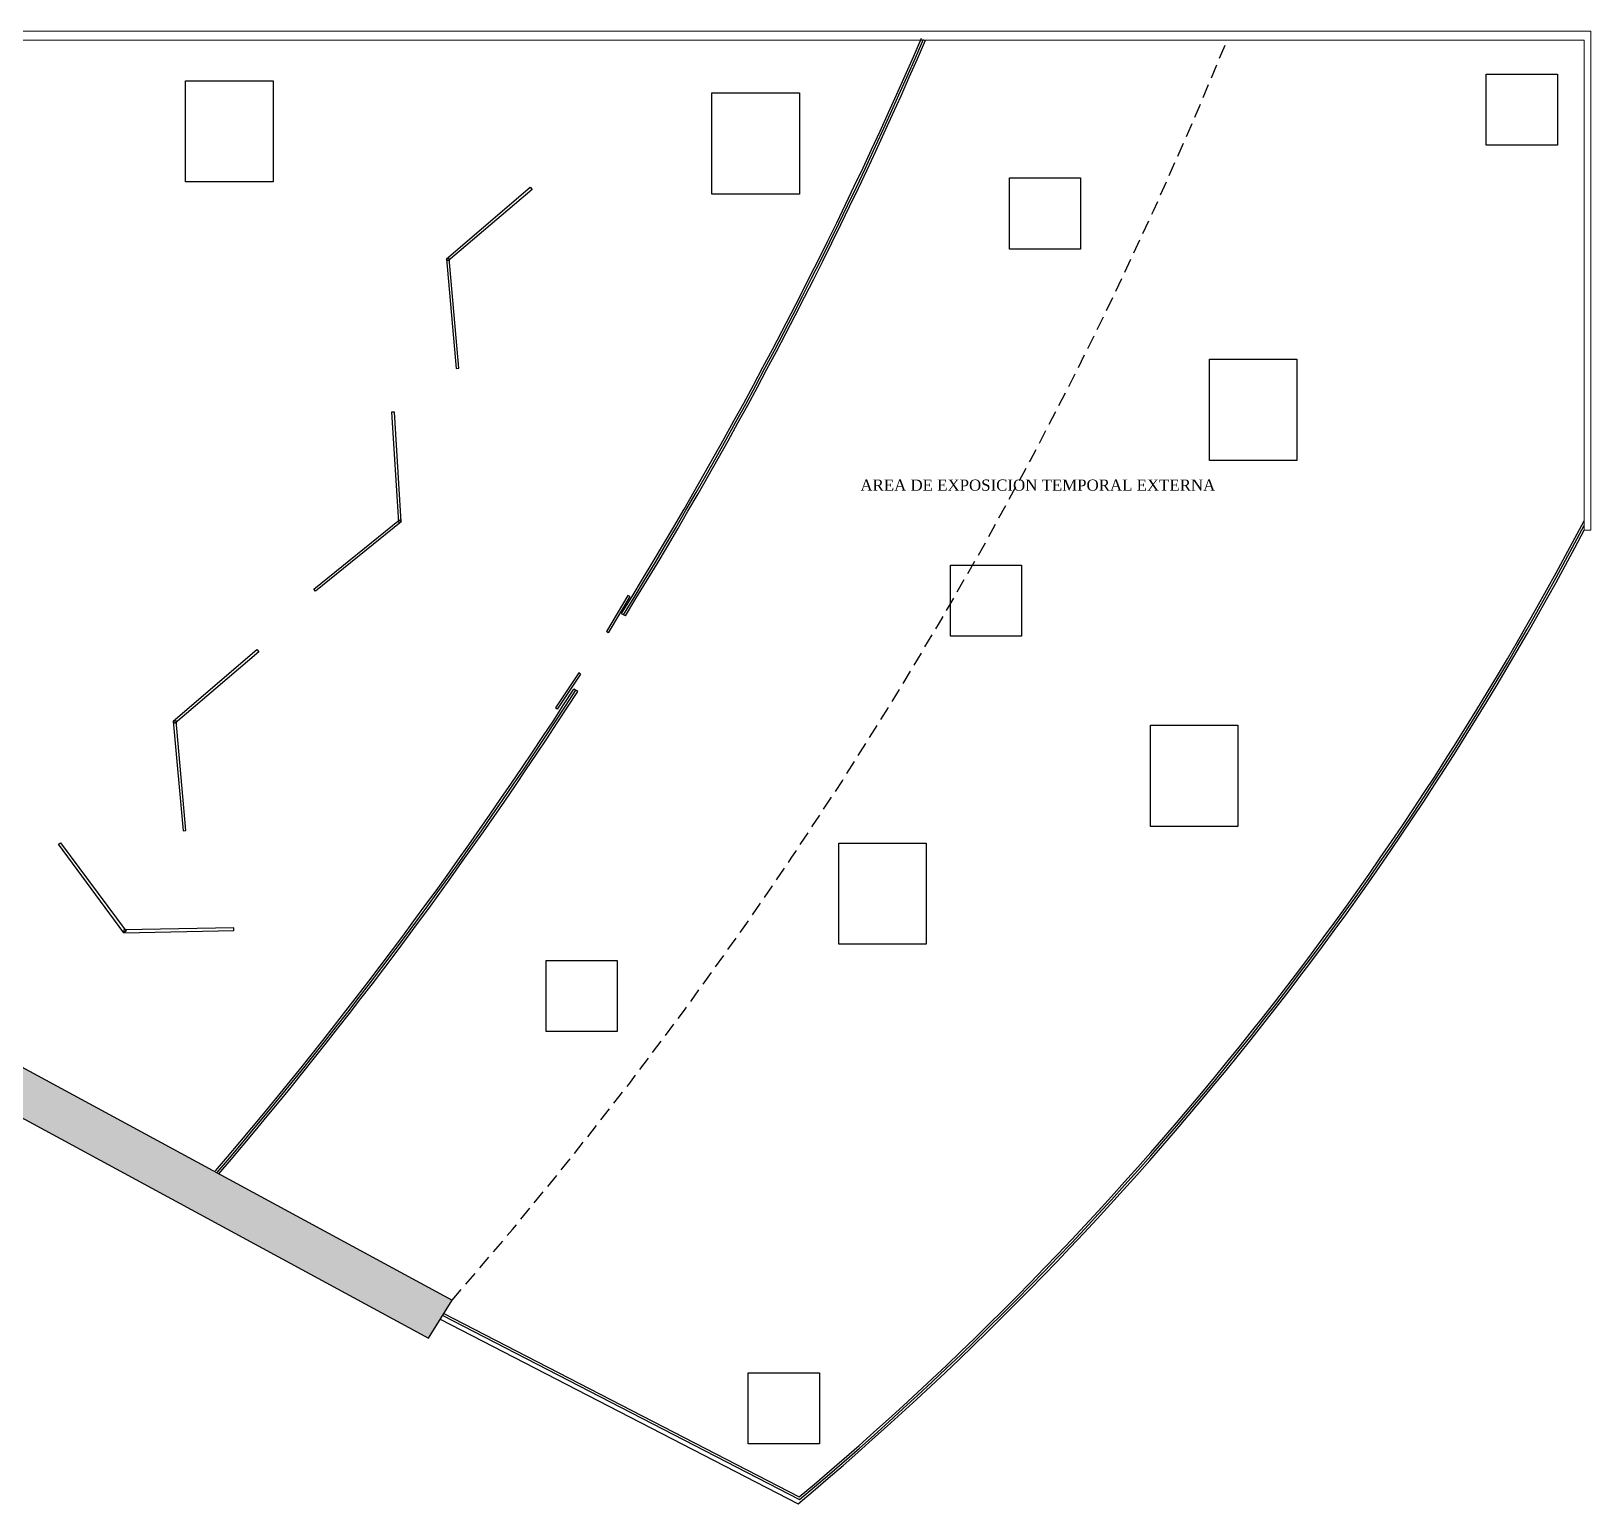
# Model space of a CAD drawing. Header units: millimetres. Extents: x 1191 to 1487, y 976 to 1230.
# Drawn here: x 1269.57 to 1304.51, y 1078.89 to 1111.89 of the extents above; entities that cross this region are included whole.
import ezdxf

# ---------------------------------------------------------------- set-up
doc = ezdxf.new("R2010")
doc.units = ezdxf.units.MM
doc.header["$LTSCALE"] = 0.05
doc.linetypes.add('DASHED2', pattern=[9.525, 6.35, -3.175])
for name, color, linetype in [('lineas guia', 2, 'Continuous'), ('muebles', 4, 'Continuous'), ('muros delgado', 7, 'Continuous'), ('murotes', 6, 'Continuous'), ('Proyecciones', 7, 'DASHED2'), ('puertas ventanas', 2, 'Continuous')]:
    doc.layers.add(name, color=color, linetype=linetype)
doc.layers.add('muros', color=5, linetype='Continuous', lineweight=20)
doc.styles.get("Standard").update_dxf_attribs({"font": 'times.ttf'})

# ---------------------------------------------------------------- blocks, each defined once
blk = doc.blocks.new('A$C0A1A5030')
at = {"layer": 'muebles'}
for points in [[(1.444, 1.973), (1.502, 1.993), (0.721, 4.331), (0.663, 4.312)], [(1.453, 2.029), (1.502, 1.993), (0.05, 0), (0, 0.036)]]:
    blk.add_lwpolyline(points, close=True, dxfattribs=at)

msp = doc.modelspace()

# ---------------------------------------------------------------- hatches: boundary and pattern name
at = {"layer": 'muros'}
for points in [[(1256.289, 1095.76, -0.012652), (1256.199, 1095.24), (1273.136, 1086.058), (1274.185, 1086.058), (1259.768, 1093.874)], [(1256.199, 1095.24, -0.012752), (1256.082, 1094.721), (1259.292, 1092.995), (1272.087, 1086.058), (1273.136, 1086.058)], [(1273.136, 1086.058), (1272.087, 1086.058), (1278.471, 1082.597), (1278.737, 1083.022)], [(1274.185, 1086.058), (1273.136, 1086.058), (1278.737, 1083.022), (1279.002, 1083.447)]]:
    msp.add_hatch(color=256, dxfattribs=at).paths.add_polyline_path(points)

# ---------------------------------------------------------------- linework, layer by layer
for points in [[(1302.171, 1110.928), (1303.766, 1110.928), (1303.766, 1109.335), (1302.171, 1109.335)], [(1273.029, 1110.775), (1274.991, 1110.775), (1274.991, 1108.508), (1273.029, 1108.508)], [(1284.822, 1110.506), (1286.784, 1110.506), (1286.784, 1108.239), (1284.822, 1108.239)], [(1291.487, 1108.599), (1293.081, 1108.599), (1293.081, 1107.006), (1291.487, 1107.006)], [(1295.968, 1104.537), (1297.93, 1104.537), (1297.93, 1102.27), (1295.968, 1102.27)], [(1290.166, 1099.924), (1291.76, 1099.924), (1291.76, 1098.331), (1290.166, 1098.331)], [(1294.646, 1096.334), (1296.609, 1096.334), (1296.609, 1094.067), (1294.646, 1094.067)], [(1287.663, 1093.693), (1289.625, 1093.693), (1289.625, 1091.426), (1287.663, 1091.426)], [(1281.106, 1091.061), (1282.7, 1091.061), (1282.7, 1089.468), (1281.106, 1089.468)], [(1285.636, 1081.82), (1287.23, 1081.82), (1287.23, 1080.227), (1285.636, 1080.227)]]:
    msp.add_lwpolyline(points, close=True)
for p, q in [((1304.514, 1111.888), (1254.014, 1111.888)), ((1304.514, 1100.704), (1304.514, 1111.888)), ((1304.364, 1111.688), (1254.014, 1111.688)), ((1304.364, 1100.704), (1304.364, 1111.688))]:
    msp.add_line(p, q, dxfattribs=at)
at = {"layer": 'muros', "extrusion": (0, 0, -1)}
msp.add_line((1304.364, 1100.704), (1304.514, 1100.704), dxfattribs=at)
at = {"layer": 'muros delgado', "extrusion": (0, 0, -1)}
for p, q in [((1278.737, 1083.022), (1286.753, 1078.886)), ((1278.782, 1083.111), (1286.788, 1078.981)), ((1278.805, 1083.155), (1286.781, 1079.041))]:
    msp.add_line(p, q, dxfattribs=at)
at = {"layer": 'muros delgado'}
for radius, start, end in [(72.799, 309.98598, 332.19193), (72.699, 310.0811, 332.34173), (72.749, 310.05485, 332.26668)]:
    msp.add_arc((1239.972, 1134.665), radius, start, end, dxfattribs=at)
at = {"layer": 'murotes'}
for p, q in [((1259.768, 1093.874), (1279.002, 1083.447)), ((1259.292, 1092.995), (1278.471, 1082.597))]:
    msp.add_line(p, q, dxfattribs=at)
at = {"layer": 'murotes', "extrusion": (0, 0, -1)}
msp.add_line((1278.471, 1082.597), (1279.002, 1083.447), dxfattribs=at)
at = {"layer": 'Proyecciones'}
msp.add_arc((1202.897, 1149.701), 100.904, 318.95839, 337.86879, dxfattribs=at)
at = {"layer": 'puertas ventanas'}
for p, q in [((1282.938, 1099.244), (1282.458, 1098.434)), ((1282.981, 1099.219), (1282.501, 1098.408)), ((1282.981, 1099.219), (1282.938, 1099.244)), ((1282.884, 1098.784), (1282.797, 1098.834)), ((1282.501, 1098.408), (1282.458, 1098.434)), ((1281.838, 1097.505), (1281.315, 1096.722)), ((1281.879, 1097.477), (1281.356, 1096.694)), ((1281.879, 1097.477), (1281.838, 1097.505)), ((1281.816, 1097.091), (1281.729, 1097.141)), ((1281.356, 1096.694), (1281.315, 1096.722))]:
    msp.add_line(p, q, dxfattribs=at)
for radius, start, end in [(100.804, 328.33011, 336.60187), (100.854, 328.331, 336.60187), (100.904, 328.33189, 336.60187), (100.804, 319.53953, 327.19235), (100.854, 319.53953, 327.1938), (100.904, 319.53953, 327.19526)]:
    msp.add_arc((1197.004, 1151.759), radius, start, end, dxfattribs=at)

# ---------------------------------------------------------------- block references
for p, rotation in [((1280.801, 1108.378), 166.5967238061905), ((1275.893, 1099.352), 345.0358161004905), ((1274.679, 1098.017), 166.5967238061905), ((1270.197, 1093.713), 252.6184425140156)]:
    msp.add_blockref('A$C0A1A5030', p, dxfattribs=dict(rotation=rotation))

# ---------------------------------------------------------------- texts
at = {"layer": 'lineas guia'}
msp.add_text('AREA DE EXPOSICION TEMPORAL EXTERNA', height=0.25, dxfattribs=at).set_placement((1288.15, 1101.59))

doc.saveas('drawing.dxf')
